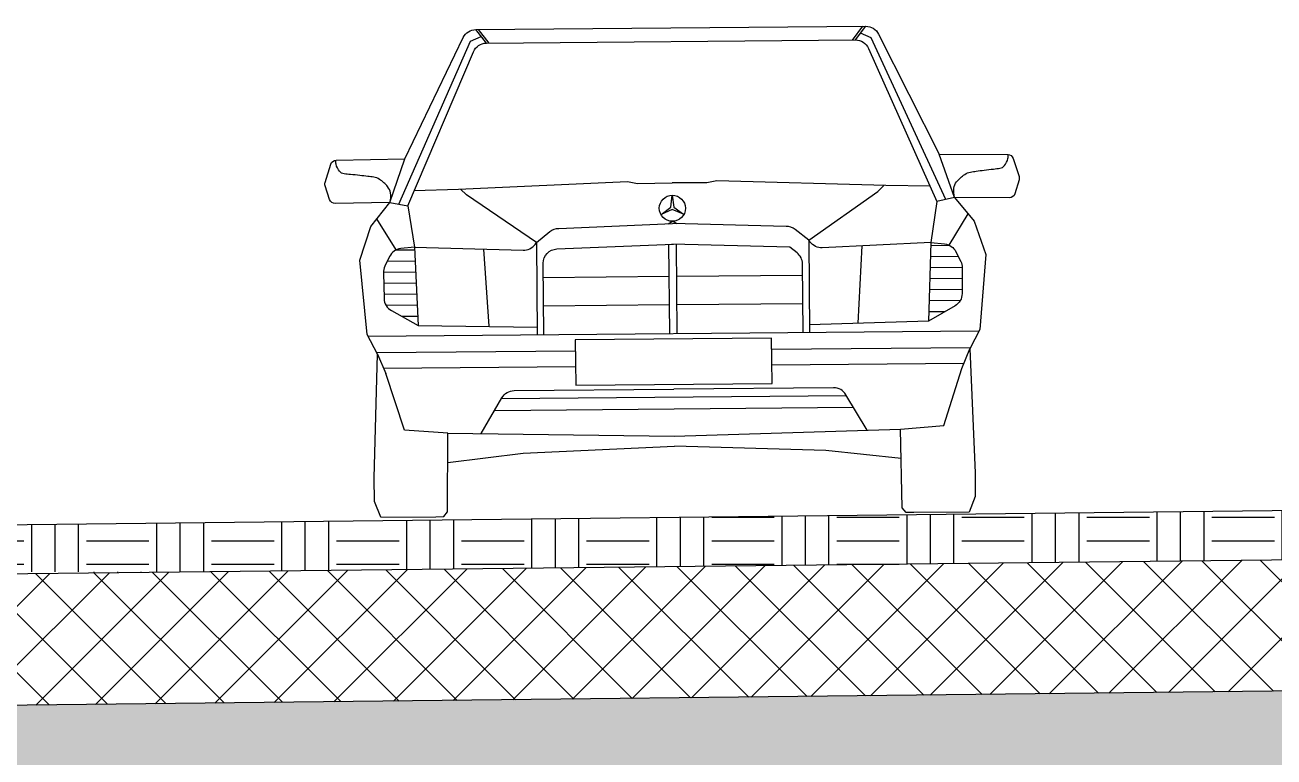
# Model space of a CAD drawing. Header units: metres. Extents: x 34785 to 38791, y 49888 to 55971.
# Drawn here: x 37818.831 to 37822.636, y 51720.174 to 51722.406 of the extents above; entities that cross this region are included whole.
import ezdxf

# ---------------------------------------------------------------- set-up
doc = ezdxf.new("R2010")
doc.units = ezdxf.units.M

# ---------------------------------------------------------------- blocks, each defined once
blk = doc.blocks.new('*X243')
at = {"color": 0}
for p, q in [((8.3, 93.37), (14.78, 93.37)), ((5.18, 89.48), (14.93, 89.48)), ((3.78, 85.59), (15.07, 85.59)), ((3.83, 81.7), (15.22, 81.7)), ((3.88, 77.81), (15.36, 77.81)), ((4.53, 73.92), (15.51, 73.92)), ((9.92, 70.03), (15.66, 70.03))]:
    blk.add_line(p, q, dxfattribs=at)
blk = doc.blocks.new('*X244')
at = {"color": 0}
for p, q in [((196.4, 93.37), (202.88, 93.37)), ((196.25, 89.48), (206, 89.48)), ((196.1, 85.59), (207.39, 85.59)), ((195.96, 81.7), (207.35, 81.7)), ((195.81, 77.81), (207.3, 77.81)), ((195.67, 73.92), (206.65, 73.92)), ((195.52, 70.03), (201.26, 70.03))]:
    blk.add_line(p, q, dxfattribs=at)
blk = doc.blocks.new('A$C565D5DA5')
for p, q in [((25.86, 110.15), (51.62, 167.31)), ((51.62, 167.31), (55.31, 168.96)), ((57.15, 166.56), (53.47, 171.37)), ((58.15, 166.56), (54.47, 171.37)), ((186.01, 166.56), (189.69, 171.37)), ((187.01, 166.56), (190.69, 171.37)), ((192.54, 167.31), (188.85, 168.96)), ((218.3, 110.15), (192.54, 167.31)), ((22.74, 110.8), (28.08, 126.1)), ((221.43, 110.8), (216.08, 126.1)), ((22.74, 110.8), (28.98, 109.49)), ((221.43, 110.8), (215.18, 109.49)), ((24.79, 94.04), (18.06, 105.04)), ((120.51, 102.42), (122.08, 103.28)), ((123.65, 102.42), (122.08, 103.28)), ((219.37, 94.04), (226.11, 105.04)), ((31.24, 94.99), (32.27, 67.37)), ((55.55, 94.05), (57.2, 66.9)), ((74.14, 96.21), (74.14, 63.77)), ((120.77, 63.77), (120.77, 95.25)), ((123.4, 63.77), (123.4, 95.25)), ((170.02, 96.21), (170.02, 63.77)), ((188.61, 94.05), (186.97, 66.9)), ((212.92, 94.99), (211.89, 67.37)), ((212.92, 94.99), (211.89, 67.37)), ((76.47, 83.92), (120.77, 83.92)), ((123.4, 83.92), (167.7, 83.92)), ((76.47, 73.95), (120.77, 73.95)), ((123.4, 73.95), (167.7, 73.95)), ((32.27, 67.37), (74.14, 66.45)), ((211.89, 67.37), (170.02, 66.45)), ((14.6, 63.77), (229.56, 63.77)), ((17.6, 57.95), (87.54, 57.95)), ((17.86, 57.44), (20.72, 50.56)), ((156.62, 57.95), (226.56, 57.95)), ((223.45, 50.56), (226.3, 57.44)), ((19.94, 52.43), (87.54, 52.43)), ((156.62, 52.43), (224.22, 52.43)), ((61.4, 41.39), (182.77, 41.39)), ((58.97, 37.25), (185.19, 37.25)), ((42.44, 29.37), (122.08, 27.59)), ((122.08, 27.59), (201.72, 29.37))]:
    blk.add_line(p, q)
for points in [[(18.58, 0), (16.43, 5.51), (16.33, 13.82), (17.86, 57.44), (14.32, 64.32), (11.91, 90.59), (15.92, 102.41), (22.74, 110.8), (3.46, 110.56, -0.331206), (1.53, 111.96), (0, 116.83, -0.154514), (0, 118.04), (2.04, 124.4, -0.322823), (3.92, 125.79), (28.08, 126.1), (48.99, 168.57, -0.285788), (53.47, 171.37), (190.69, 171.37, -0.285788), (195.18, 168.57), (216.08, 126.1), (240.25, 125.79, -0.322823), (242.13, 124.4), (244.16, 118.04, -0.154514), (244.16, 116.83), (242.64, 111.96, -0.331206), (240.7, 110.56), (221.43, 110.8), (228.25, 102.41), (232.25, 90.59), (229.85, 64.32), (226.3, 57.44), (227.83, 13.82), (227.73, 5.51), (225.59, 0)], [(28.98, 109.49), (52.57, 163.56, -0.298245), (57.15, 166.56), (187.01, 166.56, -0.298245), (191.59, 163.56), (215.18, 109.49)], [(22.74, 110.8, 0.100055), (22.94, 114.14, 0.141322), (21.97, 116.33, 0.066253), (19.12, 118.93, 0.117912), (17.09, 119.73, 0.002218), (15.05, 120, 0.001608), (12.23, 120.36, 0.006863), (8.93, 120.72, -0.010096), (6.69, 120.98, -0.189123), (5.11, 121.87, -0.118154), (3.88, 124.41, -0.051125), (3.81, 125.01, -0.038901), (3.86, 125.79)], [(221.43, 110.8, -0.100055), (221.22, 114.14, -0.141322), (222.19, 116.33, -0.066253), (225.04, 118.93, -0.117912), (227.08, 119.73, -0.002218), (229.12, 120, -0.001608), (231.93, 120.36, -0.006863), (235.23, 120.72, 0.010096), (237.47, 120.98, 0.189123), (239.05, 121.87, 0.118154), (240.29, 124.41, 0.051125), (240.36, 125.01, 0.038901), (240.3, 125.79)], [(31.24, 94.99), (69.44, 93.52, 0.249518), (73.67, 95.57), (74.14, 96.21), (49.7, 113.21), (47.58, 115.28)], [(212.92, 94.99), (174.73, 93.52, -0.249518), (170.5, 95.57), (170.02, 96.21), (194.46, 113.21), (196.58, 115.28)], [(28.98, 109.49), (31.24, 94.99), (26.4, 94.49, 0.259738), (22.42, 91.69), (20.77, 88.3, 0.116434), (20.27, 86.06), (20.39, 76.96, 0.26675), (22.92, 72.67), (32.27, 67.37)], [(215.18, 109.49), (212.92, 94.99), (217.76, 94.49, -0.259738), (221.74, 91.69), (223.39, 88.3, -0.116434), (223.89, 86.06), (223.78, 76.96, -0.26675), (221.24, 72.67), (211.89, 67.37)], [(74.14, 96.21), (78.93, 100.04, -0.171114), (82.07, 101.13), (122.08, 102.47)], [(170.02, 96.21), (165.23, 100.04, 0.171114), (162.09, 101.13), (122.08, 102.47)], [(76.47, 63.77), (76.47, 88.89, -0.404405), (81.3, 93.88), (122.34, 95.26)], [(167.7, 63.77), (167.7, 87.91, 0.228164), (165.81, 91.82), (163.27, 93.85), (121.83, 95.25)], [(54.19, 29.11), (61.57, 41.69, -0.266031), (65.88, 44.16), (122.08, 44.19)], [(189.97, 29.11), (182.59, 41.69, 0.266031), (178.28, 44.16), (122.08, 44.19)]]:
    blk.add_lwpolyline(points, format="xyb")
for points in [[(31.32, 114.85), (46.91, 115.26), (106.41, 117.38), (109.88, 116.73), (122.08, 116.88)], [(212.85, 114.85), (197.26, 115.26), (137.76, 117.38), (134.29, 116.73), (122.08, 116.88)], [(18.58, 0), (37.97, 0), (40.72, 0), (42.09, 1.68), (42.44, 29.37), (27.2, 30.56), (20.72, 50.56)], [(225.59, 0), (206.19, 0), (203.44, 0), (202.07, 1.68), (201.72, 29.37), (216.97, 30.56), (223.45, 50.56)], [(42.31, 19.03), (68.83, 22.08), (122.08, 24.06)], [(201.85, 19.03), (175.33, 22.08), (122.08, 24.06)]]:
    blk.add_lwpolyline(points)
at = {"color": 0}
blk.add_lwpolyline([(122.56, 108.26), (126, 105.71), (122.07, 107.41), (118.14, 105.71), (121.58, 108.26), (122.07, 112.51)], close=True, dxfattribs=at)
blk.add_lwpolyline([(156.62, 45.86), (156.62, 61.81), (87.54, 61.81), (87.54, 45.86)], close=True)
blk.add_circle((122.08, 107.86), 4.58)
for name in ['*X243', '*X244']:
    blk.add_blockref(name, (16.49, 0.67))

msp = doc.modelspace()

# ---------------------------------------------------------------- hatches: boundary and pattern name
at = {"transparency": 33554687}
h = msp.add_hatch(dxfattribs=at)
h.set_pattern_fill('DOTS', color=256, scale=0.1)
h.set_pattern_definition([(0, (37391.15477, 51865.9227), (0.079375, 0.15875), [0, -0.15875])])
h.paths.add_polyline_path([(37856.8945, 51721.0219), (37855.8948, 51720.9951), (37855.8988, 51720.8451), (37853.0332, 51720.7682), (37853.0317, 51720.3688), (37842.3838, 51720.4082), (37825.6796, 51720.4082), (37815.0298, 51720.2896), (37815.0253, 51720.6902), (37812.1588, 51720.7666), (37812.1628, 51720.9165), (37811.1632, 51720.9433), (37811.1632, 51718.4201), (37856.8945, 51718.4201)])
h = msp.add_hatch(dxfattribs=at)
h.set_pattern_fill('EARTH', color=256, scale=0.03)
h.set_pattern_definition([(0, (37391.15477, 51865.9227), (0.1905, 0.1905), [0.1905, -0.1905]), (0, (37391.15477, 51865.99413), (0.1905, 0.1905), [0.1905, -0.1905]), (0, (37391.15477, 51866.06557), (0.1905, 0.1905), [0.1905, -0.1905]), (90, (37391.17858, 51866.08938), (-0.1905, 0.1905), [0.1905, -0.1905]), (90, (37391.25002, 51866.08938), (-0.1905, 0.1905), [0.1905, -0.1905]), (90, (37391.32146, 51866.08938), (-0.1905, 0.1905), [0.1905, -0.1905])])
h.paths.add_polyline_path([(37825.6797, 51720.8082), (37825.6797, 51720.8082), (37825.6797, 51720.8482), (37825.6797, 51720.8623), (37825.6797, 51720.8906), (37825.6797, 51720.9188), (37825.6797, 51720.9582), (37815.1742, 51720.8413), (37815.1743, 51720.8302), (37815.1745, 51720.8019), (37815.1747, 51720.7736), (37815.1749, 51720.7453), (37815.175, 51720.7312), (37815.1753, 51720.6912)])
h = msp.add_hatch(dxfattribs=at)
h.set_pattern_fill('ANSI37', color=256, scale=0.04)
h.set_pattern_definition([(45, (37391.15477, 51865.9227), (-0.08980256, 0.08980256), []), (135, (37391.15477, 51865.9227), (-0.08980256, -0.08980256), [])])
h.paths.add_polyline_path([(37825.6797, 51720.8082), (37815.1753, 51720.6912), (37815.1212, 51720.6909), (37815.093, 51720.6907), (37815.0647, 51720.6905), (37815.0253, 51720.6902), (37815.0298, 51720.2896), (37825.6797, 51720.4082)])

# ---------------------------------------------------------------- linework, layer by layer
for p, q in [((37825.6797, 51720.9582), (37815.1742, 51720.8413)), ((37825.6797, 51720.8082), (37815.1753, 51720.6912)), ((37825.6797, 51720.4082), (37815.0298, 51720.2896))]:
    msp.add_line(p, q)

# ---------------------------------------------------------------- block references
at = {"xscale": 0.008659167723108334, "yscale": 0.008659167723108334, "zscale": 0.008659167723108334, "rotation": 0.489135548950262}
msp.add_blockref('A$C565D5DA5', (37819.754, 51720.9038), dxfattribs=at)

doc.saveas('drawing.dxf')
